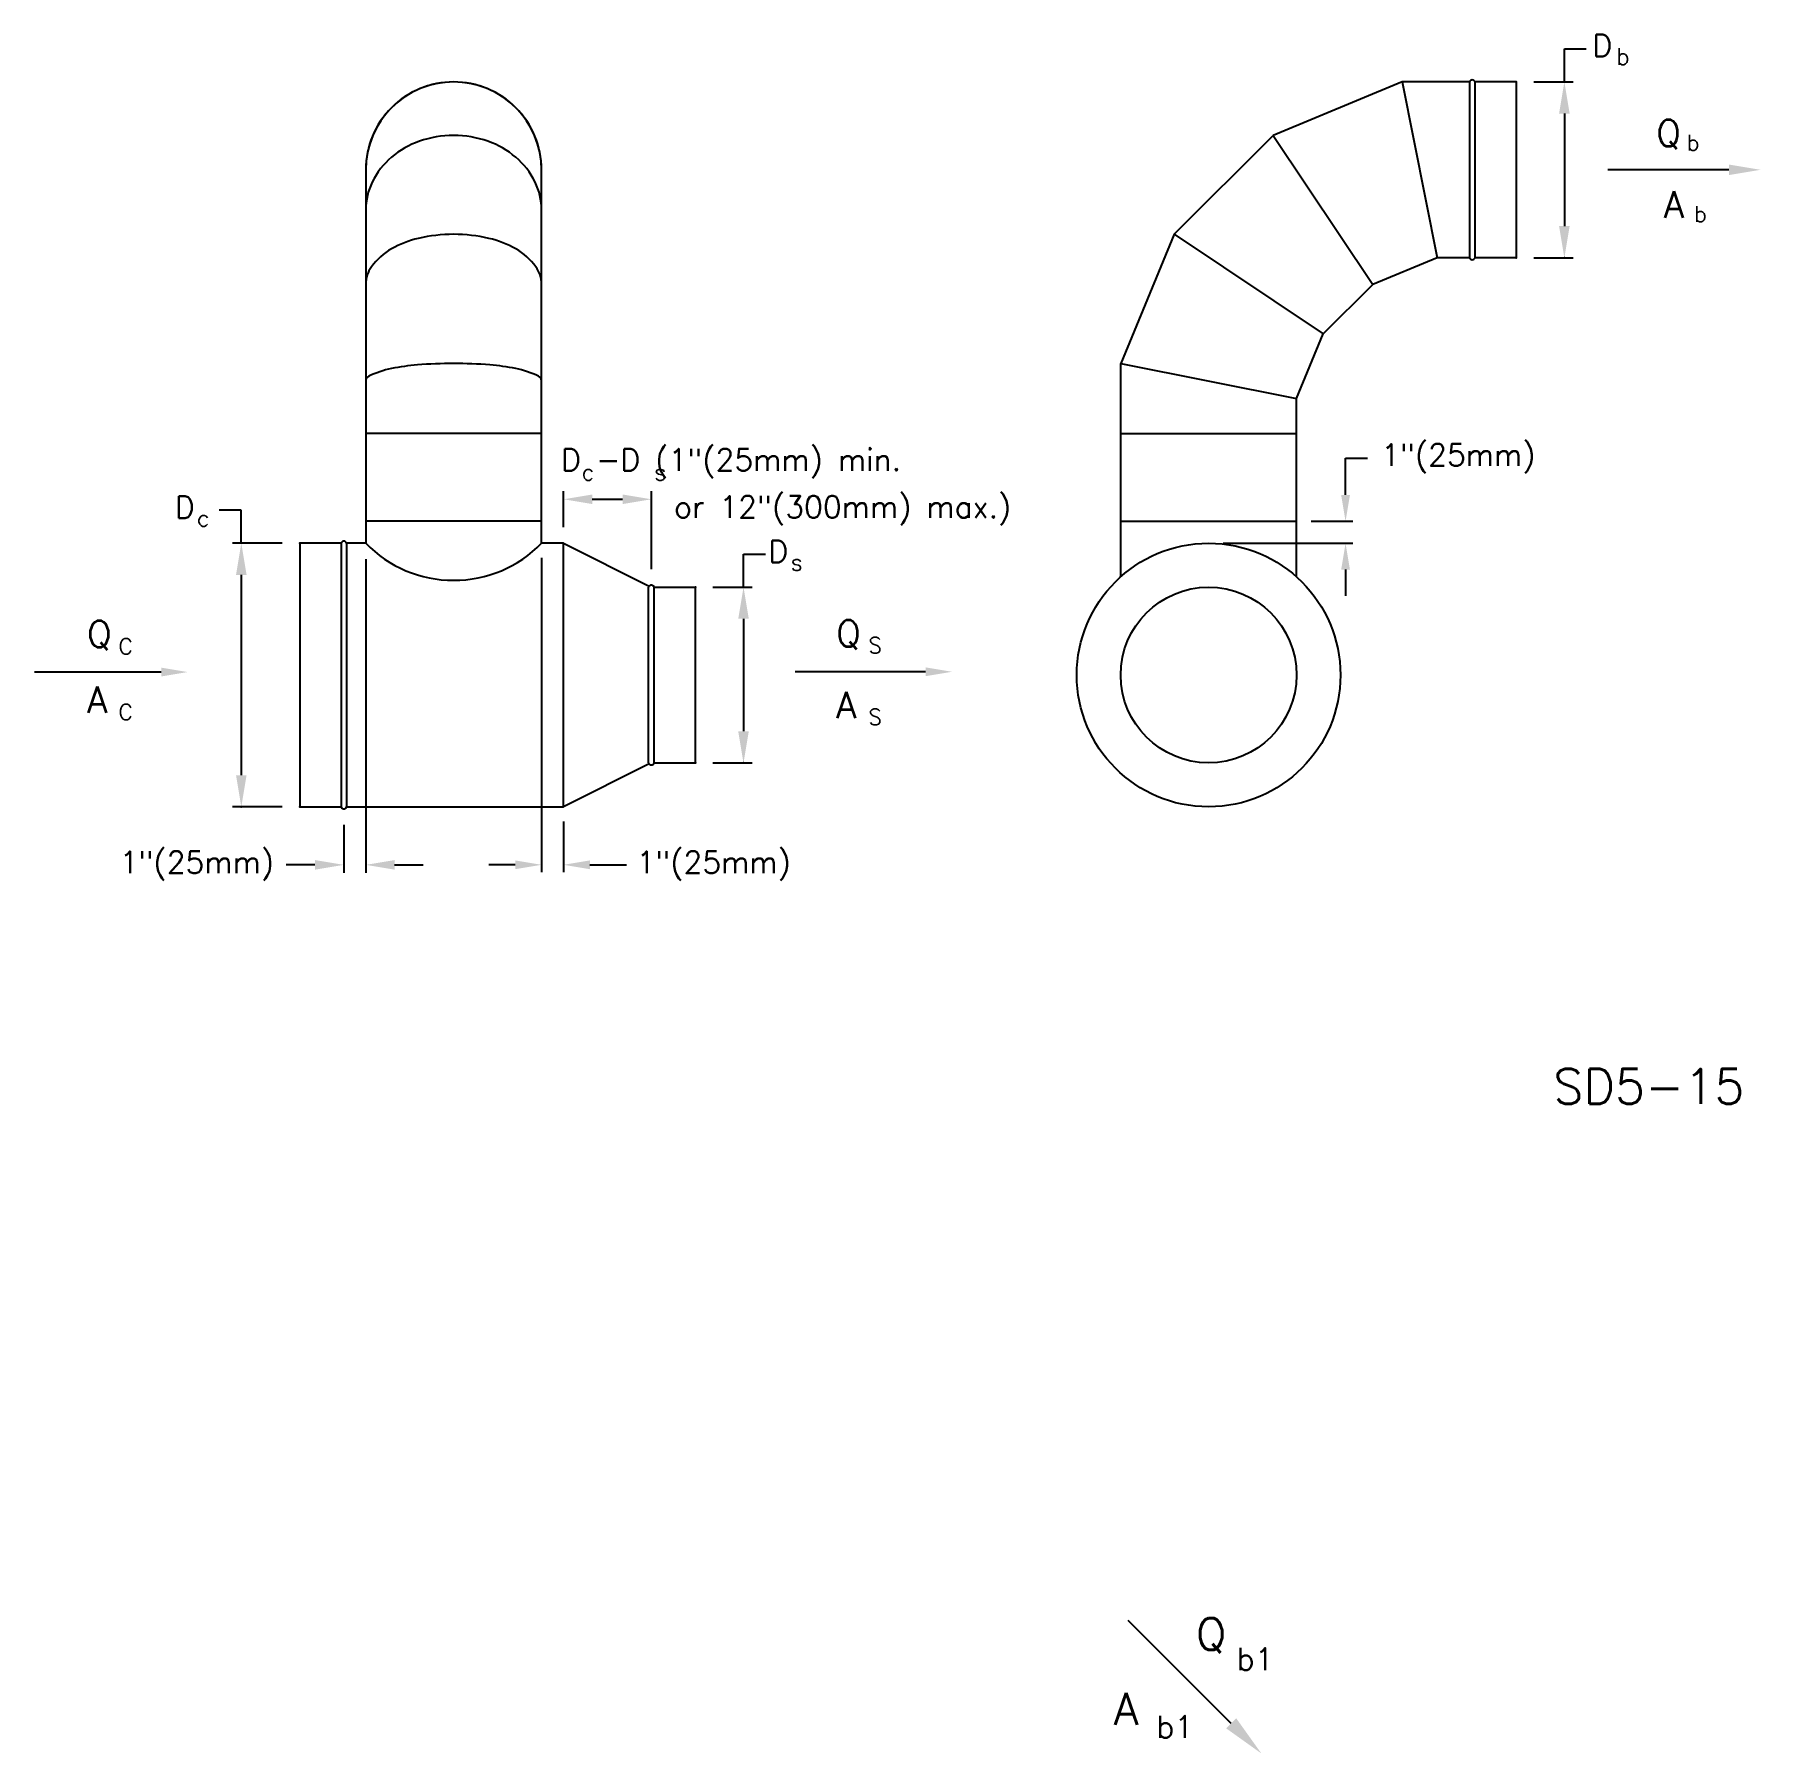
# Model space of a CAD drawing. Extents: x 1 to 11.8, y -2.7 to 8.
import ezdxf
from ezdxf.enums import TextEntityAlignment as Align

# ---------------------------------------------------------------- set-up
doc = ezdxf.new("R2010")
doc.units = 0
doc.header["$LTSCALE"] = 4
doc.header["$MEASUREMENT"] = 0
doc.layers.get('0').update_dxf_attribs({"linetype": 'CONTINUOUS'})
doc.layers.add('ALT', color=7, linetype='CONTINUOUS')
doc.layers.add('NUMBER', color=7, linetype='CONTINUOUS')
doc.styles.add('ROMANS', font='romans')
doc.dimstyles.get("Standard").update_dxf_attribs({"dimtxt": 0.18, "dimasz": 0.18, "dimexe": 0.18, "dimexo": 0.0625, "dimgap": 0.09, "dimtad": 0, "dimtih": 1, "dimtoh": 1, "dimdec": 4, "dimzin": 0, "dimdsep": 46, "dimtxsty": 'Standard', "dimcen": 0.09, "dimadec": 0, "dimazin": 0, "dimtfac": 1, "dimtdec": 4, "dimtofl": 0, "dimtmove": 0, "dimatfit": 3, "dimfxl": 0, "dimtolj": 1, "dimtzin": 0, "dimarcsym": 0})

# ---------------------------------------------------------------- blocks, each defined once
blk = doc.blocks.new('*D2')
at = {"layer": 'ALT', "color": 0, "lineweight": -2}
for p, q in [((3.109, 4.763), (3.109, 2.799)), ((2.971, 3.099), (2.971, 2.799)), ((2.791, 2.849), (2.611, 2.849)), ((3.289, 2.849), (3.469, 2.849))]:
    blk.add_line(p, q, dxfattribs=at)
at = {"layer": 'ALT', "color": 0}
for points in [[(2.791, 2.879), (2.791, 2.819), (2.971, 2.849)], [(3.289, 2.879), (3.289, 2.819), (3.109, 2.849)]]:
    blk.add_solid(points, dxfattribs=at)
at = {"layer": 'ALT', "color": 0, "insert": (3.04, 2.394), "char_height": 0.18, "attachment_point": 5}
blk.add_mtext('\\A1;  ', dxfattribs=at)
blk = doc.blocks.new('*D3')
at = {"layer": 'ALT', "color": 0, "lineweight": -2}
for p, q in [((4.347, 4.963), (4.347, 5.188)), ((4.897, 4.701), (4.897, 5.188)), ((4.527, 5.138), (4.717, 5.138))]:
    blk.add_line(p, q, dxfattribs=at)
at = {"layer": 'ALT', "color": 0}
for points in [[(4.527, 5.168), (4.527, 5.108), (4.347, 5.138)], [(4.717, 5.168), (4.717, 5.108), (4.897, 5.138)]]:
    blk.add_solid(points, dxfattribs=at)
at = {"layer": 'ALT', "color": 0, "insert": (4.622, 5.318), "char_height": 0.18, "attachment_point": 5}
blk.add_mtext('\\A1;  ', dxfattribs=at)

msp = doc.modelspace()

# ---------------------------------------------------------------- linework, layer by layer
for p, q in [((10.61204, 7.75106), (10.61204, 7.95736)), ((10.61204, 7.95736), (10.74958, 7.95736)), ((9.59773, 7.75106), (8.78891, 7.41603)), ((9.59773, 7.75106), (9.81659, 6.65075)), ((10.01826, 7.75106), (9.59773, 7.75106)), ((10.01826, 7.75106), (10.01826, 6.65075)), ((10.31053, 7.75106), (10.05265, 7.75106)), ((10.05265, 7.75106), (10.05265, 6.65075)), ((10.31053, 7.75106), (10.31053, 6.65075)), ((8.16987, 6.79699), (8.78891, 7.41603)), ((8.78891, 7.41603), (9.41218, 6.48324)), ((3.10902, 7.2009), (3.10902, 4.86275)), ((4.20933, 4.86275), (4.20933, 7.2009)), ((11.64167, 7.2009), (10.88373, 7.2009)), ((8.16987, 6.79699), (7.83484, 5.98817)), ((8.16987, 6.79699), (9.10266, 6.17372)), ((9.81659, 6.65075), (9.41218, 6.48324)), ((10.01826, 6.65075), (9.81659, 6.65075)), ((10.31053, 6.65075), (10.05265, 6.65075)), ((9.10266, 6.17372), (9.41218, 6.48324)), ((8.93515, 5.76931), (9.10266, 6.17372)), ((7.83484, 5.98817), (8.93515, 5.76931)), ((7.83484, 5.55044), (7.83484, 5.98817)), ((8.93515, 5.55044), (8.93515, 5.76931)), ((4.20933, 5.55044), (3.10902, 5.55044)), ((7.83484, 4.65261), (7.83484, 5.55044)), ((7.83484, 5.55044), (8.93515, 5.55044)), ((8.93515, 4.65261), (8.93515, 5.55044)), ((2.32983, 5.06906), (2.19229, 5.06906)), ((2.32983, 4.86275), (2.32983, 5.06906)), ((4.20933, 5.00029), (3.10902, 5.00029)), ((7.83484, 5.00029), (8.93515, 5.00029)), ((2.69641, 4.86275), (2.69641, 3.21229)), ((2.95429, 4.86275), (2.69641, 4.86275)), ((2.95429, 4.86275), (2.95429, 3.21229)), ((3.10902, 4.86275), (2.98867, 4.86275)), ((2.98867, 4.86275), (2.98867, 3.21229)), ((4.34687, 4.86275), (4.20933, 4.86275)), ((4.34687, 3.21229), (4.34687, 4.86275)), ((4.34687, 4.86275), (4.88352, 4.59443)), ((5.4736, 4.58768), (5.4736, 4.79398)), ((5.4736, 4.79398), (5.61114, 4.79398)), ((4.87983, 3.48737), (4.87983, 4.58768)), ((4.91421, 4.58768), (5.17209, 4.58768)), ((4.91421, 3.48737), (4.91421, 4.58768)), ((5.17209, 3.48737), (5.17209, 4.58768)), ((1.82904, 4.05616), (1.03542, 4.05616)), ((6.61365, 4.05776), (5.79743, 4.05776)), ((4.88352, 3.48062), (4.34687, 3.21229)), ((4.91421, 3.48737), (5.17209, 3.48737)), ((2.69641, 3.21229), (2.95429, 3.21229)), ((2.98867, 3.21229), (4.34687, 3.21229)), ((8.52688, -2.52654), (7.88208, -1.88186))]:
    msp.add_line(p, q)
at = {"linetype": 'ByBlock'}
for p, q in [((10.42056, 7.75106), (10.66706, 7.75106)), ((10.61204, 7.553), (10.61204, 6.8488)), ((10.42056, 6.65075), (10.66706, 6.65075)), ((2.58638, 4.86275), (2.27481, 4.86275)), ((2.32983, 4.6647), (2.32983, 3.41035)), ((5.28213, 4.58768), (5.52862, 4.58768)), ((5.4736, 4.38962), (5.4736, 3.68542)), ((5.28213, 3.48737), (5.52862, 3.48737)), ((2.58638, 3.21229), (2.27481, 3.21229))]:
    msp.add_line(p, q, dxfattribs=at)
for points in [[(3.65917, 7.75106, 0.0984914), (3.44864, 7.70918, 0.0984914), (3.27016, 7.58992, 0.0984914), (3.1509, 7.41144, 0.0984914), (3.10902, 7.2009, 0.0984914)], [(4.20933, 7.2009, 0.0984914), (4.16745, 7.41144, 0.0984914), (4.04819, 7.58992, 0.0984914), (3.86971, 7.70918, 0.0984914), (3.65917, 7.75106, 0.0984914)], [(3.65917, 7.41603, 0.08462663), (3.44471, 7.37947, 0.09162758), (3.27016, 7.27943, 0.1036488), (3.14937, 7.12413, 0.11411264), (3.10902, 6.94963, 0.11411264)], [(4.20933, 6.94963, 0.11411264), (4.16898, 7.12413, 0.1036488), (4.04819, 7.27943, 0.09162758), (3.87364, 7.37947, 0.08462663), (3.65917, 7.41603, 0.08462663)], [(3.65917, 6.79699, 0.05767991), (3.43804, 6.77139, 0.07135175), (3.27016, 6.70571, 0.10640447), (3.14444, 6.59379, 0.15917051), (3.10902, 6.48535, 0.15917051)], [(4.20933, 6.48535, 0.15917051), (4.17391, 6.59379, 0.10640447), (4.04819, 6.70571, 0.07135175), (3.88031, 6.77139, 0.05767991), (3.65917, 6.79699, 0.05767991)], [(3.65917, 5.98817, 0.02055452), (3.43221, 5.97884, 0.0285435), (3.27016, 5.95612, 0.06291952), (3.12783, 5.90863, 0.28839361), (3.10902, 5.87874, 0.28839361)], [(4.20933, 5.87874, 0.28839361), (4.19052, 5.90863, 0.06291952), (4.04819, 5.95612, 0.0285435), (3.88614, 5.97884, 0.02055452), (3.65917, 5.98817, 0.02055452)]]:
    msp.add_lwpolyline(points, format="xyb")
for radius in [0.82523, 0.55015]:
    msp.add_circle((8.385, 4.03752), radius)
at = {"linetype": 'Continuous'}
msp.add_arc((3.65917, 7.2009), 0.55015, 0, 180, dxfattribs=at)
for centre, radius, start, end in [((10.03546, 7.74604), 0.01791, 16.260205, 163.739795), ((10.03546, 6.65576), 0.01791, 196.260205, 343.739795), ((2.97148, 4.85774), 0.01791, 16.260205, 163.739795), ((3.65917, 5.39812), 0.76765, 224.219445, 315.780555), ((4.89702, 4.58266), 0.01791, 16.260205, 163.739795), ((4.89702, 3.49238), 0.01791, 196.260205, 343.739795), ((2.97148, 3.21731), 0.01791, 196.260205, 343.739795)]:
    msp.add_arc(centre, radius, start, end)
at = {"linetype": 'ByBlock'}
for points in [[(10.64505, 7.553), (10.57903, 7.553), (10.61204, 7.75106)], [(10.64505, 6.8488), (10.57903, 6.8488), (10.61204, 6.65075)], [(2.36284, 4.6647), (2.29682, 4.6647), (2.32983, 4.86275)], [(5.50661, 4.38962), (5.44059, 4.38962), (5.4736, 4.58768)], [(5.50661, 3.68542), (5.44059, 3.68542), (5.4736, 3.48737)], [(2.36284, 3.41035), (2.29682, 3.41035), (2.32983, 3.21229)]]:
    msp.add_solid(points, dxfattribs=at)
for points in [[(11.64167, 7.23391), (11.64167, 7.16789), (11.83973, 7.2009)], [(1.82904, 4.08366), (1.82904, 4.02865), (1.99406, 4.05616)], [(6.61365, 4.08526), (6.61365, 4.03025), (6.77867, 4.05776)], [(8.49547, -2.55796), (8.5583, -2.49513), (8.71535, -2.71501)]]:
    msp.add_solid(points)
at = {"layer": 'ALT'}
msp.add_line((9.24238, 5.3964), (9.37992, 5.3964), dxfattribs=at)
at = {"layer": 'ALT', "linetype": 'ByBlock'}
for p, q in [((9.24238, 5.33038), (9.24238, 5.3964)), ((9.24238, 5.16534), (9.24238, 5.33038)), ((9.02684, 5.00029), (9.28822, 5.00029)), ((8.47669, 4.86275), (9.28822, 4.86275)), ((4.20933, 4.77106), (4.20933, 2.80356)), ((9.24238, 4.69771), (9.24238, 4.53266)), ((4.34687, 3.1206), (4.34687, 2.80356)), ((4.04428, 2.84941), (3.87924, 2.84941)), ((4.51191, 2.84941), (4.67696, 2.84941)), ((4.67696, 2.84941), (4.74085, 2.84941))]:
    msp.add_line(p, q, dxfattribs=at)
for points in [[(9.26988, 5.16534), (9.21487, 5.16534), (9.24238, 5.00029)], [(9.26988, 4.69771), (9.21487, 4.69771), (9.24238, 4.86275)], [(4.04428, 2.8219), (4.04428, 2.87692), (4.20933, 2.84941)], [(4.51191, 2.8219), (4.51191, 2.87692), (4.34687, 2.84941)]]:
    msp.add_solid(points, dxfattribs=at)
at = {"layer": 'NUMBER', "linetype": 'ByBlock'}
for p in [(10.31053, 7.75106), (10.31053, 6.65075), (10.61204, 6.65075), (2.69641, 4.86275), (5.17209, 4.58768), (5.17209, 3.48737), (5.4736, 3.48737), (2.32983, 3.21229), (2.69641, 3.21229)]:
    msp.add_point(p, dxfattribs=at)

# ---------------------------------------------------------------- texts
at = {"style": 'ROMANS'}
for s, height, p in [('D', 0.13754, (10.7876, 7.91048)), ('Q', 0.165, (11.18663, 7.34809)), ('A', 0.165, (11.23311, 6.90122)), ('D', 0.13754, (1.91423, 5.01974)), ('D', 0.13754, (5.62947, 4.74311)), ('Q', 0.165, (1.36349, 4.21172)), ('Q', 0.165, (6.05323, 4.21523)), ('A', 0.165, (1.36349, 3.80035)), ('A', 0.165, (6.05323, 3.76648)), ('Q', 0.2, (8.30622, -2.06677)), ('A', 0.2, (7.79197, -2.53599))]:
    msp.add_text(s, height=height, dxfattribs=at).set_placement(p)
for s, height, p in [('b', 0.10315, (10.97859, 7.91023)), ('b', 0.099, (11.41787, 7.37083)), ('b', 0.099, (11.46435, 6.92396)), ('c', 0.10315, (2.09154, 5.01949)), ('s', 0.10315, (5.80678, 4.74285)), ('C', 0.099, (1.60616, 4.21734)), ('S', 0.099, (6.29786, 4.22427)), ('C', 0.099, (1.60616, 3.80597)), ('S', 0.099, (6.29786, 3.77553)), ('b1', 0.138821, (8.67721, -2.1239)), ('b1', 0.138821, (8.17461, -2.54842))]:
    msp.add_text(s, height=height, dxfattribs=at).set_placement(p, align=Align.MIDDLE)
at = {"layer": 'ALT', "style": 'ROMANS'}
for p in [(10.43141, 5.34734), (2.53501, 2.79674), (5.77014, 2.79674)]:
    msp.add_text('1"(25mm)', height=0.137538, dxfattribs=at).set_placement(p, align=Align.RIGHT)
for s, p in [('D -D (1"(25mm) min.', (4.33187, 5.31694)), ('or 12"(300mm) max.)', (5.03942, 5.02133))]:
    msp.add_text(s, height=0.1375383, dxfattribs=at).set_placement(p)
for s, p in [('c', (4.49968, 5.308)), ('s', (4.95198, 5.308))]:
    msp.add_text(s, height=0.10315, dxfattribs=at).set_placement(p, align=Align.MIDDLE)
at = {"layer": 'NUMBER', "style": 'ROMANS'}
msp.add_text('SD5-15', height=0.22, dxfattribs=at).set_placement((10.54208, 1.35178))

# ---------------------------------------------------------------- dimensions: what is measured, and where the dimension line sits
at = {"layer": 'ALT'}
for base, p1, p2, picture, middle in [((4.89702, 5.13836), (4.34687, 4.86275), (4.89702, 4.60057), '*D3', (4.62194, 5.31836)), ((3.10902, 2.84941), (2.97148, 3.1994), (3.10902, 4.86275), '*D2', (3.04025, 2.39441))]:
    dim = msp.add_linear_dim(base=base, p1=p1, p2=p2, text='  ', dimstyle='Standard', override={"dimexe": 0.05, "dimexo": 0.1, "dimtad": 1, "dimtih": 0, "dimtoh": 0, "dimtmove": 2}, dxfattribs=at)
    dim.commit()
    dim.dimension.update_dxf_attribs({"geometry": picture, "text_midpoint": middle})

doc.saveas('drawing.dxf')
